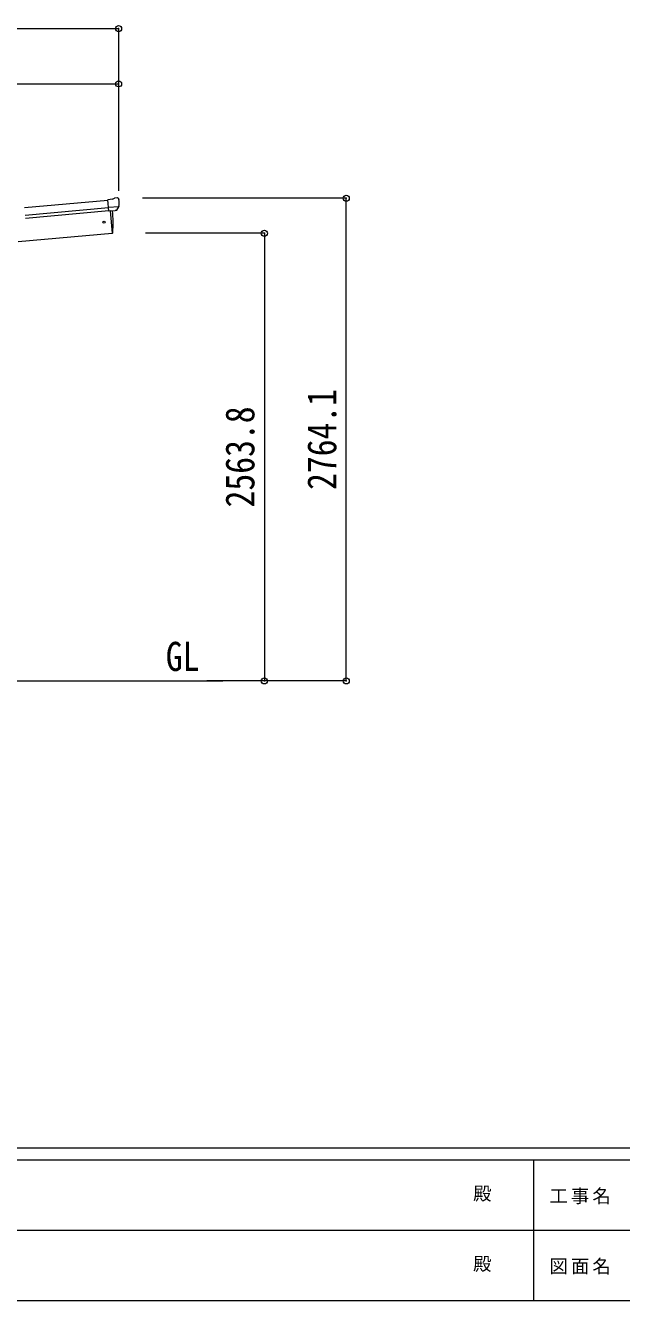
# Model space of a CAD drawing. Units: millimetres at full size. Extents: x -9783 to 33612, y -6828 to 11398.
# Drawn here: x -3378 to 35, y -6828 to 473 of the extents above; entities that cross this region are included whole.
import ezdxf
from ezdxf.enums import TextEntityAlignment as Align

# ---------------------------------------------------------------- set-up
doc = ezdxf.new("R2010")
doc.units = ezdxf.units.MM
doc.header["$LTSCALE"] = 35
doc.header["$PDMODE"] = 32
doc.header["$PDSIZE"] = 35
for name, color, linetype, lineweight in [('0-0_0', 7, 'Continuous', 9), ('0-1_本体', 4, 'Continuous', 9), ('0-2_部品', 7, 'Continuous', 9), ('0-A_寸法', 6, 'Continuous', 9), ('F-0_240', 7, 'Continuous', 9)]:
    doc.layers.add(name, color=color, linetype=linetype, lineweight=lineweight)
doc.styles.add('ＭＳ ゴシック', font='')
doc.styles.get('ＭＳ ゴシック').set_extended_font_data('MS Gothic')

msp = doc.modelspace()

# ---------------------------------------------------------------- linework, layer by layer
at = {"layer": '0-0_0', "color": 6}
for p, q in [((-1540.83, -3280.02), (-1540.83, -515.92)), ((-2009.85, -716.22), (-2009.85, -3280.02))]:
    msp.add_line(p, q, dxfattribs=at)
at = {"layer": '0-0_0'}
msp.add_line((-8255.19, -3280.02), (-2248.52, -3280.02), dxfattribs=at)
at = {"layer": '0-1_本体'}
for p, q in [((-3383.37, -570.02), (-2906.06, -526.7)), ((-3379.47, -613.06), (-2902.35, -569.75)), ((-3377.95, -629.77), (-2900.83, -586.47)), ((-2893.62, -588.63), (-2882.45, -716.23)), ((-3420.4, -763.29), (-2882.45, -716.23))]:
    msp.add_line(p, q, dxfattribs=at)
at = {"layer": '0-2_部品'}
for p, q in [((-2879.68, -522.25), (-2906.25, -524.58)), ((-2900.59, -589.24), (-2906.25, -524.58)), ((-2843.38, -564.54), (-2902.3, -569.69)), ((-2879.68, -522.25), (-2867.96, -515.48)), ((-2853.06, -513.9), (-2866.72, -515.09)), ((-2854.63, -584.03), (-2843.7, -565.09)), ((-2843.92, -519.65), (-2849.41, -515.05)), ((-2842.86, -521.69), (-2842.74, -523.03)), ((-2890.63, -588.36), (-2900.59, -589.24)), ((-2893.62, -588.63), (-2882.45, -716.23)), ((-2857.02, -585.42), (-2864.73, -586.1)), ((-2882.45, -716.23), (-2880.4, -715.98))]:
    msp.add_line(p, q, dxfattribs=at)
for points in [[(-2843.31, -563.91), (-2843.6, -564.89), (-2843.7, -565.09)], [(-2890.63, -588.36), (-2890.36, -588.43), (-2864.98, -586.21), (-2864.73, -586.1)]]:
    msp.add_lwpolyline(points, dxfattribs=at)
msp.add_circle((-2928.14, -652.97), 6.5, dxfattribs=at)
for centre, radius, start, end in [((-2866.46, -518.08), 3, 95, 120), ((-2852.62, -518.88), 5, 50.00648, 94.99352), ((-3044.37, -540.67), 202.4, 353.4085, 5), ((-3776.22, -660.42), 900, 356.63919, 4.64986), ((-2880.76, -713), 3, 277, 356.63919)]:
    msp.add_arc(centre, radius, start, end, dxfattribs=at)
for centre, major_axis, ratio, start_param, end_param in [((-2857.23, -582.52), (1.62, -2.54), 0.997631, 5.965759, 6.7621801), ((-2838.53, -517.65), (-15.35, 3.44), 0.101033, 5.9751426, 5.9753737), ((-2845.85, -521.95), (2.71, -1.31), 0.997474, 0.5366567, 1.3225652), ((-2857.29, -582.43), (1.62, -2.54), 0.997631, 5.8041905, 5.8929484), ((-2857.36, -582.32), (-3.5, 2.17), 0.650902, 2.1145521, 2.1873627)]:
    msp.add_ellipse(centre, major_axis=major_axis, ratio=ratio, start_param=start_param, end_param=end_param, dxfattribs=at)
at = {"layer": '0-A_寸法'}
for p, q in [((-7658.86, 455.6), (-2844.86, 455.6)), ((-2844.86, 455.6), (-2844.86, -473.24)), ((-5243.86, 138.99), (-2844.86, 138.99)), ((-2844.86, 138.99), (-2844.86, -82.02)), ((-1540.83, -515.92), (-2707.86, -515.92)), ((-2009.85, -716.22), (-2691.15, -716.22)), ((-2009.85, -3280.02), (-2338.67, -3280.02)), ((-1540.83, -3280.02), (-2009.85, -3280.02))]:
    msp.add_line(p, q, dxfattribs=at)
for p in [(-2844.86, 455.6), (-2844.86, 138.99), (-1540.83, -515.92), (-2009.85, -716.22), (-2009.85, -3280.02), (-1540.83, -3280.02)]:
    msp.add_point(p, dxfattribs=at)
at = {"layer": 'F-0_240', "color": 5}
for p, q in [((-9783.03, -5953.1), (9396.97, -5953.1)), ((-9783.03, -6023.1), (6285.75, -6023.1)), ((-469.25, -6023.1), (-469.25, -6828.1)), ((-3969.25, -6425.6), (3205.75, -6425.6)), ((-9783.03, -6828.1), (9396.97, -6828.1))]:
    msp.add_line(p, q, dxfattribs=at)

# ---------------------------------------------------------------- texts
at = {"layer": '0-0_0', "style": 'ＭＳ ゴシック', "width": 0.85}
msp.add_text('GL', height=166.8, dxfattribs=at).set_placement((-2574.46, -3273.08), align=Align.BOTTOM_LEFT)
at = {"layer": '0-A_寸法', "color": 7, "style": 'ＭＳ ゴシック', "width": 0.85}
for s, p in [('2764.1', (-1547.83, -2186.72)), ('2563.8', (-2016.85, -2286.87))]:
    msp.add_text(s, height=166.8, rotation=90, dxfattribs=at).set_placement(p, align=Align.BOTTOM_LEFT)
at = {"layer": 'F-0_240', "style": 'ＭＳ ゴシック'}
for p in [(-814.24, -6276.85), (-814.24, -6679.35)]:
    msp.add_text('殿', height=76.98, dxfattribs=at).set_placement(p, align=Align.BOTTOM_LEFT)
at = {"layer": 'F-0_240', "char_height": 76.98, "attachment_point": 7, "style": 'ＭＳ ゴシック'}
for s, insert in [('\\T1.17;工事名', (-376.96, -6276.85)), ('\\T1.17;図面名', (-376.96, -6679.35))]:
    msp.add_mtext(s, dxfattribs=dict(at, insert=insert))

doc.saveas('drawing.dxf')
